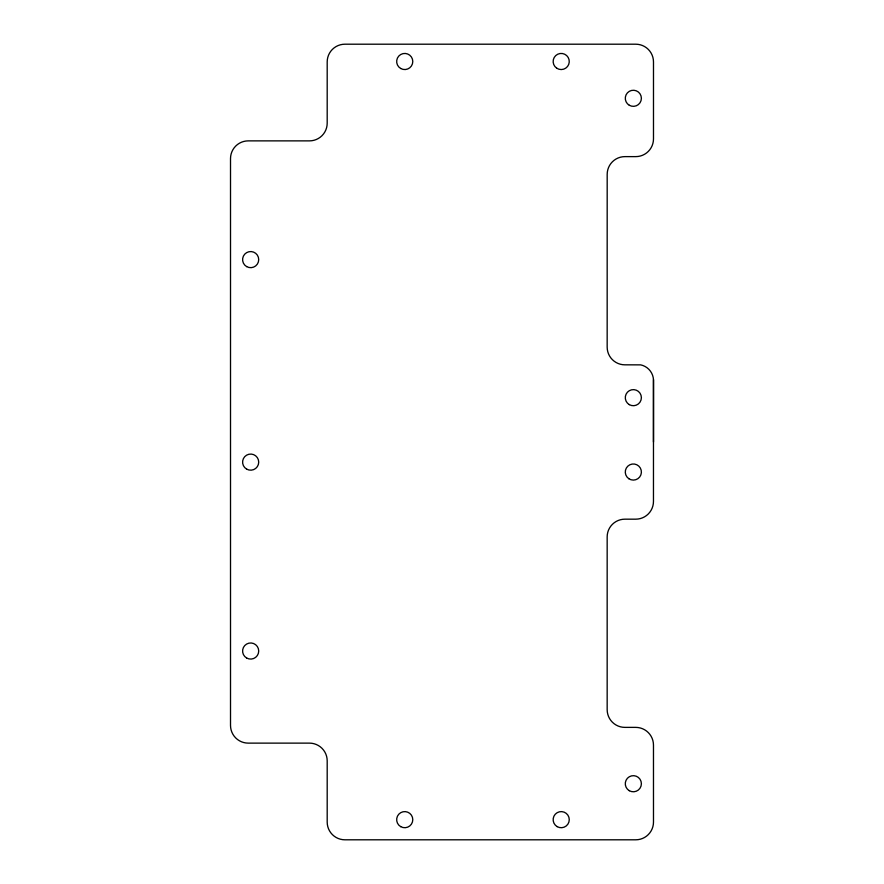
<?xml version="1.0" encoding="UTF-8"?>
<svg xmlns="http://www.w3.org/2000/svg" width="884" height="884" viewBox="0 0 884 884"><rect width="100%" height="100%" fill="white"/><g stroke="black" fill="none" stroke-linecap="round" stroke-linejoin="round"><path stroke-width="1.33" d="M653.486 379.7L653.464 501.46A17.724 17.724 0 0 1 635.74 519.173L624.889 519.173A17.724 17.724 0 0 0 607.164 536.897L607.164 709.653A17.724 17.724 0 0 0 624.889 727.377L635.751 727.377A17.724 17.724 0 0 1 653.475 745.09L653.486 822.076A17.724 17.724 0 0 1 635.762 839.8L344.915 839.8A17.724 17.724 0 0 1 327.191 822.076L327.191 760.848A17.724 17.724 0 0 0 309.466 743.124L248.238 743.124A17.724 17.724 0 0 1 230.514 725.399L230.514 158.601A17.724 17.724 0 0 1 248.238 140.876L309.466 140.876A17.724 17.724 0 0 0 327.191 123.152L327.191 61.924A17.724 17.724 0 0 1 344.915 44.2L635.762 44.2A17.724 17.724 0 0 1 653.486 61.924L653.486 138.899A17.724 17.724 0 0 1 635.762 156.623L624.911 156.623A17.724 17.724 0 0 0 607.186 174.347L607.164 347.103A17.724 17.724 0 0 0 624.889 364.827L640.701 364.871A16.133 16.133 0 0 1 653.486 379.744L653.486 442M400.695 826.639A8.055 8.055 0 0 0 412.784 819.656A8.055 8.055 0 0 0 400.695 812.683A8.055 8.055 0 0 0 400.695 826.639M557.174 826.639A8.055 8.055 0 0 0 569.263 819.656A8.055 8.055 0 0 0 557.174 812.683A8.055 8.055 0 0 0 557.174 826.639M556.688 68.167A8.055 8.055 0 0 0 569.241 62.068A8.055 8.055 0 0 0 557.682 54.244A8.055 8.055 0 0 0 556.688 68.167M400.695 68.477A8.055 8.055 0 0 0 412.784 61.493A8.055 8.055 0 0 0 400.695 54.521A8.055 8.055 0 0 0 400.695 68.477M246.625 266.592A8.055 8.055 0 0 0 258.714 259.609A8.055 8.055 0 0 0 246.625 252.636A8.055 8.055 0 0 0 246.625 266.592M246.625 469.106A8.055 8.055 0 0 0 258.714 462.133A8.055 8.055 0 0 0 246.625 455.149A8.055 8.055 0 0 0 246.625 469.106M246.625 658.005A8.055 8.055 0 0 0 258.714 651.022A8.055 8.055 0 0 0 246.625 644.049A8.055 8.055 0 0 0 246.625 658.005M629.309 105.273A8.055 8.055 0 0 0 641.386 98.301A8.055 8.055 0 0 0 629.309 91.328A8.055 8.055 0 0 0 629.309 105.273M629.309 404.64A8.055 8.055 0 0 0 641.386 397.667A8.055 8.055 0 0 0 629.309 390.695A8.055 8.055 0 0 0 629.309 404.64M628.822 478.708A8.055 8.055 0 0 0 641.375 472.608A8.055 8.055 0 0 0 629.817 464.785A8.055 8.055 0 0 0 628.822 478.708M629.309 790.705A8.055 8.055 0 0 0 641.386 783.721A8.055 8.055 0 0 0 629.309 776.749A8.055 8.055 0 0 0 629.309 790.705"/></g></svg>
